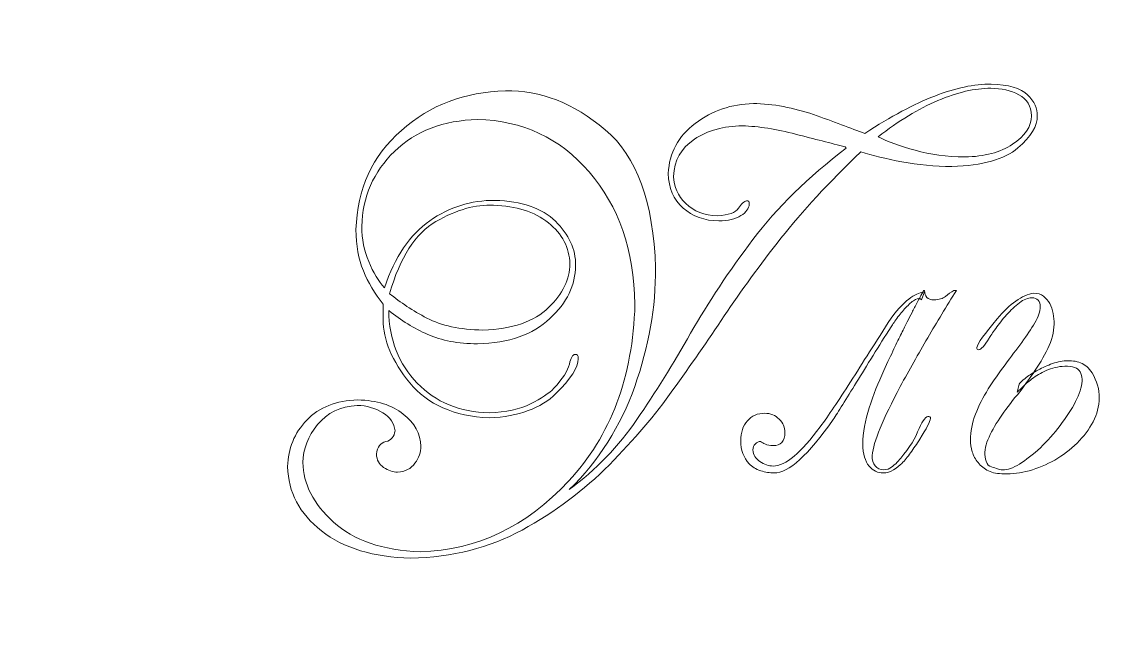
# Model space of a CAD drawing. Header units: centimetres. Extents: x -8.6 to 47.3, y -14.5 to 11.
# Drawn here: x 5.623 to 8.053, y 0.453 to 1.849 of the extents above; entities that cross this region are included whole.
import ezdxf

# ---------------------------------------------------------------- set-up
doc = ezdxf.new("R2010")
doc.units = ezdxf.units.CM
doc.header["$MEASUREMENT"] = 0
doc.layers.add('layer 1', color=7, linetype='Continuous')

msp = doc.modelspace()

# ---------------------------------------------------------------- linework, layer by layer
at = {"layer": 'layer 1', "color": 250, "lineweight": 9}
msp.add_open_spline([(-0.9235, 9.07372), (-1.85936, 10.47589), (-2.95357, 10.97911), (-4.64649, 10.98876), (-4.64649, 10.98876), (-5.4805, 10.94936), (-6.2044, 10.66889), (-6.90223, 10.13266), (-6.90223, 10.13266), (-8.16875, 9.1594), (-8.58522, 7.64583), (-8.36304, 6.04374), (-8.36304, 6.04374), (-7.92322, 2.87218), (-5.06163, 0.44993), (-0.91124, -2.08908), (-0.91124, -2.08908), (3.2342, 0.45801), (6.09106, 2.88584), (6.5247, 6.05825), (6.5247, 6.05825), (6.74376, 7.66077), (6.32434, 9.17353), (5.05592, 10.14431), (5.05592, 10.14431), (4.35705, 10.67918), (3.63261, 10.95825), (2.79853, 10.99602), (2.79853, 10.99602), (1.10538, 10.98306), (0.0118, 10.47792), (-0.92143, 9.07347), (-0.92143, 9.07347), (-0.92273, 9.07242), (-0.92277, 9.07311), (-0.9235, 9.07372)], degree=3, knots=[0, 0, 0, 0, 0.1, 0.1, 0.1, 0.1, 0.2, 0.2, 0.2, 0.2, 0.3, 0.3, 0.3, 0.3, 0.4, 0.4, 0.4, 0.4, 0.5, 0.5, 0.5, 0.5, 0.6, 0.6, 0.6, 0.6, 0.7, 0.7, 0.7, 0.7, 0.8, 0.8, 0.8, 0.8, 1, 1, 1, 1], dxfattribs=at)
at = {"layer": 'layer 1', "color": 6, "lineweight": 9}
for points, knots in [([(6.71375, 1.69251), (6.79252, 1.6945), (6.86752, 1.66526), (6.93873, 1.60498), (6.93873, 1.60498), (7.00975, 1.54471), (7.04775, 1.44087), (7.05232, 1.29326), (7.05232, 1.29326), (7.05272, 1.20494), (7.037, 1.11602), (7.00537, 1.02591), (7.00537, 1.02591), (6.97355, 0.93599), (6.92441, 0.85841), (6.85777, 0.79316), (6.85777, 0.79316), (6.91805, 0.83832), (6.96877, 0.89103), (7.01015, 0.95131), (7.01015, 0.95131), (7.05153, 1.01178), (7.09191, 1.07663), (7.13129, 1.14606), (7.13129, 1.14606), (7.17088, 1.21548), (7.21763, 1.2859), (7.27174, 1.35732), (7.27174, 1.35732), (7.32604, 1.42873), (7.39607, 1.49756), (7.482, 1.56361), (7.482, 1.56361), (7.482, 1.56361), (7.47962, 1.56659), (7.47962, 1.56659), (7.47962, 1.56659), (7.44818, 1.57435), (7.41099, 1.5839), (7.36802, 1.59504), (7.36802, 1.59504), (7.32505, 1.60638), (7.28487, 1.61254), (7.24767, 1.61374), (7.24767, 1.61374), (7.20569, 1.61334), (7.16969, 1.60319), (7.13985, 1.5835), (7.13985, 1.5835), (7.11001, 1.56361), (7.0941, 1.53556), (7.0927, 1.49955), (7.0927, 1.49955), (7.0931, 1.47667), (7.10225, 1.45619), (7.12035, 1.43868), (7.12035, 1.43868), (7.13846, 1.42098), (7.16213, 1.41163), (7.19177, 1.41083), (7.19177, 1.41083), (7.21703, 1.41242), (7.23275, 1.41819), (7.23911, 1.42774), (7.23911, 1.42774), (7.24568, 1.43749), (7.25165, 1.44326), (7.25761, 1.44465), (7.25761, 1.44465), (7.2598, 1.44465), (7.26139, 1.44405), (7.26219, 1.44306), (7.26219, 1.44306), (7.26298, 1.44186), (7.26338, 1.43987), (7.26338, 1.43709), (7.26338, 1.43709), (7.26298, 1.42734), (7.25662, 1.41879), (7.24448, 1.41123), (7.24448, 1.41123), (7.23215, 1.40367), (7.21584, 1.39969), (7.19515, 1.39929), (7.19515, 1.39929), (7.16253, 1.39969), (7.13547, 1.40944), (7.11419, 1.42834), (7.11419, 1.42834), (7.0929, 1.44743), (7.08176, 1.47349), (7.08097, 1.50651), (7.08097, 1.50651), (7.08296, 1.55266), (7.10305, 1.59026), (7.14164, 1.61931), (7.14164, 1.61931), (7.18003, 1.64815), (7.2238, 1.66307), (7.27273, 1.66386), (7.27273, 1.66386), (7.29441, 1.66386), (7.31709, 1.66168), (7.34037, 1.6571), (7.34037, 1.6571), (7.36364, 1.65272), (7.38632, 1.64676), (7.4082, 1.6392), (7.4082, 1.6392), (7.43008, 1.63144), (7.45117, 1.62388), (7.47106, 1.61632), (7.47106, 1.61632), (7.49115, 1.60876), (7.50886, 1.6022), (7.52437, 1.59683), (7.52437, 1.59683), (7.58266, 1.63502), (7.63518, 1.66307), (7.68153, 1.68097), (7.68153, 1.68097), (7.72788, 1.69907), (7.77045, 1.70803), (7.80884, 1.70803), (7.80884, 1.70803), (7.84803, 1.70683), (7.87548, 1.69888), (7.8908, 1.68376), (7.8908, 1.68376), (7.90611, 1.66884), (7.91347, 1.65292), (7.91268, 1.63621), (7.91268, 1.63621), (7.91347, 1.61374), (7.89875, 1.58947), (7.86891, 1.5638), (7.86891, 1.5638), (7.83908, 1.53814), (7.78954, 1.52422), (7.72032, 1.52183), (7.72032, 1.52183), (7.68153, 1.52223), (7.64393, 1.52581), (7.60772, 1.53257), (7.60772, 1.53257), (7.57172, 1.53934), (7.54088, 1.5469), (7.51522, 1.55505), (7.51522, 1.55505), (7.44281, 1.48602), (7.38294, 1.42098), (7.335, 1.3603), (7.335, 1.3603), (7.28725, 1.29943), (7.24468, 1.24115), (7.20709, 1.18505), (7.20709, 1.18505), (7.16969, 1.12895), (7.1311, 1.07325), (7.09151, 1.01795), (7.09151, 1.01795), (7.05192, 0.96265), (7.00398, 0.90635), (6.94808, 0.84926), (6.94808, 0.84926), (6.89099, 0.79157), (6.82554, 0.74244), (6.75154, 0.70205), (6.75154, 0.70205), (6.67754, 0.66167), (6.59399, 0.64059), (6.5007, 0.6386), (6.5007, 0.6386), (6.41635, 0.64059), (6.34931, 0.66108), (6.29938, 0.70007), (6.29938, 0.70007), (6.24945, 0.73925), (6.22399, 0.78739), (6.2228, 0.84508), (6.2228, 0.84508), (6.22359, 0.88586), (6.23792, 0.92087), (6.26596, 0.94992), (6.26596, 0.94992), (6.29401, 0.97916), (6.33241, 0.99428), (6.38094, 0.99547), (6.38094, 0.99547), (6.42371, 0.99468), (6.45793, 0.98413), (6.48359, 0.96364), (6.48359, 0.96364), (6.50925, 0.94335), (6.52238, 0.91908), (6.52318, 0.89103), (6.52318, 0.89103), (6.52318, 0.87791), (6.5186, 0.86498), (6.50985, 0.85264), (6.50985, 0.85264), (6.5009, 0.84011), (6.48777, 0.83354), (6.47066, 0.83275), (6.47066, 0.83275), (6.45992, 0.83275), (6.44937, 0.83633), (6.43923, 0.84329), (6.43923, 0.84329), (6.42908, 0.85025), (6.42371, 0.8604), (6.42292, 0.87353), (6.42292, 0.87353), (6.42491, 0.88944), (6.43187, 0.89879), (6.4442, 0.90158), (6.4442, 0.90158), (6.45634, 0.90436), (6.4633, 0.91252), (6.46489, 0.92605), (6.46489, 0.92605), (6.4637, 0.94236), (6.45455, 0.95588), (6.43724, 0.96663), (6.43724, 0.96663), (6.41993, 0.97717), (6.40084, 0.98274), (6.37975, 0.98314), (6.37975, 0.98314), (6.34175, 0.98115), (6.31192, 0.96683), (6.29043, 0.93997), (6.29043, 0.93997), (6.26875, 0.91331), (6.25781, 0.88467), (6.25741, 0.85443), (6.25741, 0.85443), (6.25781, 0.80609), (6.28068, 0.76133), (6.32624, 0.71996), (6.32624, 0.71996), (6.37159, 0.67858), (6.43684, 0.6563), (6.52198, 0.65312), (6.52198, 0.65312), (6.64949, 0.6567), (6.76069, 0.70961), (6.85598, 0.81206), (6.85598, 0.81206), (6.95127, 0.91451), (7.0012, 1.04759), (7.00577, 1.21111), (7.00577, 1.21111), (7.00338, 1.33365), (6.96917, 1.43311), (6.90273, 1.5097), (6.90273, 1.5097), (6.83629, 1.58628), (6.75234, 1.62567), (6.65109, 1.62806), (6.65109, 1.62806), (6.5737, 1.62607), (6.51124, 1.6022), (6.4637, 1.55605), (6.4637, 1.55605), (6.41615, 1.5099), (6.39149, 1.4536), (6.3899, 1.38676), (6.3899, 1.38676), (6.39029, 1.35831), (6.39566, 1.33186), (6.40581, 1.30739), (6.40581, 1.30739), (6.41576, 1.28292), (6.42769, 1.26323), (6.44122, 1.24851), (6.44122, 1.24851), (6.46429, 1.31813), (6.49811, 1.36846), (6.54307, 1.39949), (6.54307, 1.39949), (6.58783, 1.43052), (6.63676, 1.44604), (6.68968, 1.44564), (6.68968, 1.44564), (6.75055, 1.44405), (6.7963, 1.42834), (6.82654, 1.3987), (6.82654, 1.3987), (6.85697, 1.36886), (6.87209, 1.33564), (6.87209, 1.29864), (6.87209, 1.29864), (6.8717, 1.25467), (6.8524, 1.21489), (6.81401, 1.17888), (6.81401, 1.17888), (6.77581, 1.14288), (6.72151, 1.12398), (6.65109, 1.12199), (6.65109, 1.12199), (6.60692, 1.12239), (6.56933, 1.12955), (6.53869, 1.14327), (6.53869, 1.14327), (6.50786, 1.157), (6.47862, 1.1751), (6.45057, 1.19718), (6.45057, 1.19718), (6.45176, 1.13114), (6.47325, 1.07663), (6.51482, 1.03347), (6.51482, 1.03347), (6.5564, 0.9905), (6.6105, 0.96802), (6.67754, 0.96663), (6.67754, 0.96663), (6.71514, 0.96762), (6.74617, 0.97439), (6.77044, 0.98672), (6.77044, 0.98672), (6.79471, 0.99885), (6.81242, 1.01059), (6.82316, 1.02193), (6.82316, 1.02193), (6.84305, 1.04361), (6.85459, 1.06171), (6.85797, 1.07604), (6.85797, 1.07604), (6.86115, 1.09036), (6.86553, 1.09772), (6.8711, 1.09812), (6.8711, 1.09812), (6.87349, 1.09812), (6.87508, 1.09752), (6.87627, 1.09613), (6.87627, 1.09613), (6.87746, 1.09474), (6.87806, 1.09215), (6.87806, 1.08817), (6.87806, 1.08817), (6.87806, 1.06927), (6.86135, 1.04301), (6.82773, 1.00999), (6.82773, 1.00999), (6.79411, 0.97677), (6.74398, 0.95847), (6.67754, 0.95489), (6.67754, 0.95489), (6.59797, 0.95887), (6.5381, 0.98513), (6.49811, 1.03406), (6.49811, 1.03406), (6.45813, 1.083), (6.43804, 1.13074), (6.43804, 1.17689), (6.43804, 1.17689), (6.43804, 1.17689), (6.43804, 1.21131), (6.43804, 1.21131), (6.43804, 1.21131), (6.41894, 1.23538), (6.40422, 1.26064), (6.39348, 1.2869), (6.39348, 1.2869), (6.38273, 1.31336), (6.37716, 1.34419), (6.37677, 1.3796), (6.37677, 1.3796), (6.37995, 1.4713), (6.41397, 1.5459), (6.47921, 1.60339), (6.47921, 1.60339), (6.54426, 1.66088), (6.62244, 1.69052), (6.71375, 1.69251)], [0, 0, 0, 0, 0.0105263, 0.0105263, 0.0105263, 0.0105263, 0.0210526, 0.0210526, 0.0210526, 0.0210526, 0.0315789, 0.0315789, 0.0315789, 0.0315789, 0.0421053, 0.0421053, 0.0421053, 0.0421053, 0.0526316, 0.0526316, 0.0526316, 0.0526316, 0.0631579, 0.0631579, 0.0631579, 0.0631579, 0.0736842, 0.0736842, 0.0736842, 0.0736842, 0.0842105, 0.0842105, 0.0842105, 0.0842105, 0.0947368, 0.0947368, 0.0947368, 0.0947368, 0.1052632, 0.1052632, 0.1052632, 0.1052632, 0.1157895, 0.1157895, 0.1157895, 0.1157895, 0.1263158, 0.1263158, 0.1263158, 0.1263158, 0.1368421, 0.1368421, 0.1368421, 0.1368421, 0.1473684, 0.1473684, 0.1473684, 0.1473684, 0.1578947, 0.1578947, 0.1578947, 0.1578947, 0.1684211, 0.1684211, 0.1684211, 0.1684211, 0.1789474, 0.1789474, 0.1789474, 0.1789474, 0.1894737, 0.1894737, 0.1894737, 0.1894737, 0.2, 0.2, 0.2, 0.2, 0.2105263, 0.2105263, 0.2105263, 0.2105263, 0.2210526, 0.2210526, 0.2210526, 0.2210526, 0.2315789, 0.2315789, 0.2315789, 0.2315789, 0.2421053, 0.2421053, 0.2421053, 0.2421053, 0.2526316, 0.2526316, 0.2526316, 0.2526316, 0.2631579, 0.2631579, 0.2631579, 0.2631579, 0.2736842, 0.2736842, 0.2736842, 0.2736842, 0.2842105, 0.2842105, 0.2842105, 0.2842105, 0.2947368, 0.2947368, 0.2947368, 0.2947368, 0.3052632, 0.3052632, 0.3052632, 0.3052632, 0.3157895, 0.3157895, 0.3157895, 0.3157895, 0.3263158, 0.3263158, 0.3263158, 0.3263158, 0.3368421, 0.3368421, 0.3368421, 0.3368421, 0.3473684, 0.3473684, 0.3473684, 0.3473684, 0.3578947, 0.3578947, 0.3578947, 0.3578947, 0.3684211, 0.3684211, 0.3684211, 0.3684211, 0.3789474, 0.3789474, 0.3789474, 0.3789474, 0.3894737, 0.3894737, 0.3894737, 0.3894737, 0.4, 0.4, 0.4, 0.4, 0.4105263, 0.4105263, 0.4105263, 0.4105263, 0.4210526, 0.4210526, 0.4210526, 0.4210526, 0.4315789, 0.4315789, 0.4315789, 0.4315789, 0.4421053, 0.4421053, 0.4421053, 0.4421053, 0.4526316, 0.4526316, 0.4526316, 0.4526316, 0.4631579, 0.4631579, 0.4631579, 0.4631579, 0.4736842, 0.4736842, 0.4736842, 0.4736842, 0.4842105, 0.4842105, 0.4842105, 0.4842105, 0.4947368, 0.4947368, 0.4947368, 0.4947368, 0.5052632, 0.5052632, 0.5052632, 0.5052632, 0.5157895, 0.5157895, 0.5157895, 0.5157895, 0.5263158, 0.5263158, 0.5263158, 0.5263158, 0.5368421, 0.5368421, 0.5368421, 0.5368421, 0.5473684, 0.5473684, 0.5473684, 0.5473684, 0.5578947, 0.5578947, 0.5578947, 0.5578947, 0.5684211, 0.5684211, 0.5684211, 0.5684211, 0.5789474, 0.5789474, 0.5789474, 0.5789474, 0.5894737, 0.5894737, 0.5894737, 0.5894737, 0.6, 0.6, 0.6, 0.6, 0.6105263, 0.6105263, 0.6105263, 0.6105263, 0.6210526, 0.6210526, 0.6210526, 0.6210526, 0.6315789, 0.6315789, 0.6315789, 0.6315789, 0.6421053, 0.6421053, 0.6421053, 0.6421053, 0.6526316, 0.6526316, 0.6526316, 0.6526316, 0.6631579, 0.6631579, 0.6631579, 0.6631579, 0.6736842, 0.6736842, 0.6736842, 0.6736842, 0.6842105, 0.6842105, 0.6842105, 0.6842105, 0.6947368, 0.6947368, 0.6947368, 0.6947368, 0.7052632, 0.7052632, 0.7052632, 0.7052632, 0.7157895, 0.7157895, 0.7157895, 0.7157895, 0.7263158, 0.7263158, 0.7263158, 0.7263158, 0.7368421, 0.7368421, 0.7368421, 0.7368421, 0.7473684, 0.7473684, 0.7473684, 0.7473684, 0.7578947, 0.7578947, 0.7578947, 0.7578947, 0.7684211, 0.7684211, 0.7684211, 0.7684211, 0.7789474, 0.7789474, 0.7789474, 0.7789474, 0.7894737, 0.7894737, 0.7894737, 0.7894737, 0.8, 0.8, 0.8, 0.8, 0.8105263, 0.8105263, 0.8105263, 0.8105263, 0.8210526, 0.8210526, 0.8210526, 0.8210526, 0.8315789, 0.8315789, 0.8315789, 0.8315789, 0.8421053, 0.8421053, 0.8421053, 0.8421053, 0.8526316, 0.8526316, 0.8526316, 0.8526316, 0.8631579, 0.8631579, 0.8631579, 0.8631579, 0.8736842, 0.8736842, 0.8736842, 0.8736842, 0.8842105, 0.8842105, 0.8842105, 0.8842105, 0.8947368, 0.8947368, 0.8947368, 0.8947368, 0.9052632, 0.9052632, 0.9052632, 0.9052632, 0.9157895, 0.9157895, 0.9157895, 0.9157895, 0.9263158, 0.9263158, 0.9263158, 0.9263158, 0.9368421, 0.9368421, 0.9368421, 0.9368421, 0.9473684, 0.9473684, 0.9473684, 0.9473684, 0.9578947, 0.9578947, 0.9578947, 0.9578947, 0.9684211, 0.9684211, 0.9684211, 0.9684211, 0.9789474, 0.9789474, 0.9789474, 0.9789474, 1, 1, 1, 1]), ([(7.80784, 1.69848), (7.77224, 1.69848), (7.73245, 1.68933), (7.68869, 1.67083), (7.68869, 1.67083), (7.64512, 1.65233), (7.60016, 1.62507), (7.55381, 1.58887), (7.55381, 1.58887), (7.57629, 1.57813), (7.60434, 1.56798), (7.63776, 1.55863), (7.63776, 1.55863), (7.67118, 1.54928), (7.70838, 1.54431), (7.74976, 1.54351), (7.74976, 1.54351), (7.79352, 1.54431), (7.82933, 1.55386), (7.85718, 1.57216), (7.85718, 1.57216), (7.88503, 1.59046), (7.89915, 1.61194), (7.89995, 1.63661), (7.89995, 1.63661), (7.89915, 1.65829), (7.8898, 1.67401), (7.8715, 1.68376), (7.8715, 1.68376), (7.8532, 1.6935), (7.83211, 1.69848), (7.80784, 1.69848)], [0, 0, 0, 0, 0.1111111, 0.1111111, 0.1111111, 0.1111111, 0.2222222, 0.2222222, 0.2222222, 0.2222222, 0.3333333, 0.3333333, 0.3333333, 0.3333333, 0.4444444, 0.4444444, 0.4444444, 0.4444444, 0.5555556, 0.5555556, 0.5555556, 0.5555556, 0.6666667, 0.6666667, 0.6666667, 0.6666667, 0.7777778, 0.7777778, 0.7777778, 0.7777778, 1, 1, 1, 1]), ([(6.68709, 1.4345), (6.64671, 1.43689), (6.60334, 1.42456), (6.55699, 1.3977), (6.55699, 1.3977), (6.51084, 1.37104), (6.47603, 1.31674), (6.45276, 1.23518), (6.45276, 1.23518), (6.47683, 1.21548), (6.50487, 1.19698), (6.5369, 1.18008), (6.5369, 1.18008), (6.56893, 1.16317), (6.6111, 1.15421), (6.66322, 1.15302), (6.66322, 1.15302), (6.72966, 1.15541), (6.7788, 1.17232), (6.81082, 1.20375), (6.81082, 1.20375), (6.84285, 1.23518), (6.85896, 1.268), (6.85896, 1.30222), (6.85896, 1.30222), (6.85817, 1.33922), (6.84206, 1.37005), (6.81062, 1.39511), (6.81062, 1.39511), (6.77919, 1.42018), (6.73802, 1.43331), (6.68709, 1.4345)], [0, 0, 0, 0, 0.1111111, 0.1111111, 0.1111111, 0.1111111, 0.2222222, 0.2222222, 0.2222222, 0.2222222, 0.3333333, 0.3333333, 0.3333333, 0.3333333, 0.4444444, 0.4444444, 0.4444444, 0.4444444, 0.5555556, 0.5555556, 0.5555556, 0.5555556, 0.6666667, 0.6666667, 0.6666667, 0.6666667, 0.7777778, 0.7777778, 0.7777778, 0.7777778, 1, 1, 1, 1]), ([(7.56674, 1.06171), (7.57549, 1.08081), (7.58325, 1.09692), (7.58962, 1.11045), (7.58962, 1.11045), (7.59598, 1.12378), (7.60175, 1.13552), (7.60653, 1.14546), (7.60653, 1.14546), (7.6115, 1.15541), (7.61568, 1.16396), (7.61946, 1.17132), (7.61946, 1.17132), (7.62304, 1.17868), (7.62682, 1.18604), (7.6304, 1.19301), (7.6304, 1.19301), (7.63418, 1.19997), (7.63796, 1.20733), (7.64213, 1.21509), (7.64213, 1.21509), (7.64611, 1.22284), (7.65089, 1.232), (7.65646, 1.24254), (7.65646, 1.24254), (7.65646, 1.24254), (7.65864, 1.24254), (7.65864, 1.24254), (7.65864, 1.24254), (7.65864, 1.23597), (7.66043, 1.2306), (7.66362, 1.22682), (7.66362, 1.22682), (7.667, 1.22284), (7.67257, 1.22105), (7.68033, 1.22105), (7.68033, 1.22105), (7.69127, 1.22145), (7.69982, 1.22404), (7.70599, 1.22881), (7.70599, 1.22881), (7.71216, 1.23379), (7.71832, 1.23836), (7.72469, 1.24254), (7.72469, 1.24254), (7.72469, 1.24254), (7.73046, 1.24254), (7.73046, 1.24254), (7.73046, 1.24254), (7.70818, 1.20713), (7.68669, 1.17132), (7.66581, 1.13532), (7.66581, 1.13532), (7.64472, 1.09931), (7.62423, 1.06291), (7.60394, 1.02591), (7.60394, 1.02591), (7.56475, 0.9527), (7.54347, 0.90098), (7.54048, 0.87055), (7.54048, 0.87055), (7.54048, 0.8604), (7.54267, 0.85244), (7.54744, 0.84667), (7.54744, 0.84667), (7.55202, 0.84091), (7.55858, 0.83792), (7.56674, 0.83792), (7.56674, 0.83792), (7.5737, 0.83832), (7.57947, 0.84011), (7.58385, 0.84349), (7.58385, 0.84349), (7.58822, 0.84667), (7.5926, 0.85065), (7.59698, 0.85483), (7.59698, 0.85483), (7.61906, 0.8793), (7.63438, 0.90217), (7.64293, 0.92366), (7.64293, 0.92366), (7.65228, 0.94494), (7.65984, 0.95668), (7.66581, 0.95847), (7.66581, 0.95847), (7.66998, 0.95847), (7.67217, 0.95708), (7.67217, 0.9539), (7.67217, 0.9539), (7.67098, 0.94654), (7.66302, 0.93102), (7.6483, 0.90735), (7.6483, 0.90735), (7.64094, 0.89601), (7.63378, 0.88566), (7.62721, 0.87631), (7.62721, 0.87631), (7.62065, 0.86716), (7.61408, 0.85921), (7.60752, 0.85244), (7.60752, 0.85244), (7.60275, 0.84747), (7.59658, 0.8427), (7.58902, 0.83812), (7.58902, 0.83812), (7.58146, 0.83354), (7.5737, 0.83116), (7.56555, 0.83076), (7.56555, 0.83076), (7.55301, 0.83076), (7.54247, 0.83593), (7.53352, 0.84648), (7.53352, 0.84648), (7.52457, 0.85702), (7.51979, 0.87353), (7.5194, 0.89601), (7.5194, 0.89601), (7.51979, 0.92167), (7.52477, 0.94892), (7.53392, 0.97777), (7.53392, 0.97777), (7.54327, 1.00661), (7.55421, 1.03446), (7.56674, 1.06171)], [0, 0, 0, 0, 0.03125, 0.03125, 0.03125, 0.03125, 0.0625, 0.0625, 0.0625, 0.0625, 0.09375, 0.09375, 0.09375, 0.09375, 0.125, 0.125, 0.125, 0.125, 0.15625, 0.15625, 0.15625, 0.15625, 0.1875, 0.1875, 0.1875, 0.1875, 0.21875, 0.21875, 0.21875, 0.21875, 0.25, 0.25, 0.25, 0.25, 0.28125, 0.28125, 0.28125, 0.28125, 0.3125, 0.3125, 0.3125, 0.3125, 0.34375, 0.34375, 0.34375, 0.34375, 0.375, 0.375, 0.375, 0.375, 0.40625, 0.40625, 0.40625, 0.40625, 0.4375, 0.4375, 0.4375, 0.4375, 0.46875, 0.46875, 0.46875, 0.46875, 0.5, 0.5, 0.5, 0.5, 0.53125, 0.53125, 0.53125, 0.53125, 0.5625, 0.5625, 0.5625, 0.5625, 0.59375, 0.59375, 0.59375, 0.59375, 0.625, 0.625, 0.625, 0.625, 0.65625, 0.65625, 0.65625, 0.65625, 0.6875, 0.6875, 0.6875, 0.6875, 0.71875, 0.71875, 0.71875, 0.71875, 0.75, 0.75, 0.75, 0.75, 0.78125, 0.78125, 0.78125, 0.78125, 0.8125, 0.8125, 0.8125, 0.8125, 0.84375, 0.84375, 0.84375, 0.84375, 0.875, 0.875, 0.875, 0.875, 0.90625, 0.90625, 0.90625, 0.90625, 0.9375, 0.9375, 0.9375, 0.9375, 1, 1, 1, 1]), ([(7.31729, 0.84648), (7.34514, 0.84648), (7.38054, 0.87612), (7.42331, 0.9352), (7.42331, 0.9352), (7.44201, 0.96006), (7.46469, 0.99368), (7.49174, 1.03625), (7.49174, 1.03625), (7.5188, 1.07882), (7.54923, 1.12676), (7.58305, 1.18008), (7.58305, 1.18008), (7.60036, 1.20255), (7.61548, 1.21807), (7.62781, 1.22643), (7.62781, 1.22643), (7.64034, 1.23478), (7.65049, 1.23896), (7.65864, 1.23896), (7.65864, 1.23896), (7.65864, 1.23896), (7.65168, 1.22105), (7.65168, 1.22105), (7.65168, 1.22105), (7.6487, 1.22483), (7.64412, 1.22523), (7.63796, 1.22185), (7.63796, 1.22185), (7.63199, 1.21847), (7.62562, 1.2133), (7.61886, 1.20633), (7.61886, 1.20633), (7.6121, 1.19937), (7.60533, 1.19141), (7.59877, 1.18266), (7.59877, 1.18266), (7.5922, 1.17391), (7.58683, 1.16655), (7.58305, 1.16018), (7.58305, 1.16018), (7.56933, 1.1389), (7.5558, 1.11721), (7.54247, 1.09573), (7.54247, 1.09573), (7.52914, 1.07405), (7.51661, 1.05396), (7.50507, 1.03526), (7.50507, 1.03526), (7.49373, 1.01656), (7.48339, 0.99985), (7.47424, 0.98493), (7.47424, 0.98493), (7.46509, 0.97021), (7.45813, 0.95907), (7.45295, 0.95171), (7.45295, 0.95171), (7.39706, 0.87114), (7.3525, 0.83076), (7.31947, 0.83076), (7.31947, 0.83076), (7.31012, 0.83076), (7.30018, 0.83255), (7.28924, 0.83593), (7.28924, 0.83593), (7.2783, 0.83951), (7.26954, 0.84449), (7.26298, 0.85125), (7.26298, 0.85125), (7.25065, 0.86557), (7.24428, 0.88288), (7.24428, 0.90297), (7.24428, 0.90297), (7.24428, 0.92207), (7.24925, 0.93719), (7.2592, 0.94852), (7.2592, 0.94852), (7.26915, 0.95986), (7.28228, 0.96543), (7.29859, 0.96543), (7.29859, 0.96543), (7.31132, 0.96543), (7.32226, 0.96106), (7.33081, 0.9523), (7.33081, 0.9523), (7.33957, 0.94355), (7.34394, 0.93361), (7.34394, 0.92227), (7.34394, 0.92227), (7.34394, 0.91212), (7.34156, 0.90476), (7.33678, 0.89979), (7.33678, 0.89979), (7.33181, 0.89501), (7.32564, 0.89263), (7.31788, 0.89263), (7.31788, 0.89263), (7.30993, 0.89263), (7.30396, 0.89362), (7.29978, 0.89581), (7.29978, 0.89581), (7.2954, 0.898), (7.29182, 0.89999), (7.28864, 0.90198), (7.28864, 0.90198), (7.28486, 0.90198), (7.28088, 0.89999), (7.2773, 0.89641), (7.2773, 0.89641), (7.27352, 0.89263), (7.27173, 0.88805), (7.27173, 0.88268), (7.27173, 0.88268), (7.27173, 0.87731), (7.27312, 0.87234), (7.27611, 0.86776), (7.27611, 0.86776), (7.27909, 0.86338), (7.28287, 0.8596), (7.28745, 0.85642), (7.28745, 0.85642), (7.29222, 0.85324), (7.29719, 0.85085), (7.30237, 0.84906), (7.30237, 0.84906), (7.30754, 0.84747), (7.31251, 0.84648), (7.31729, 0.84648)], [0, 0, 0, 0, 0.030303, 0.030303, 0.030303, 0.030303, 0.0606061, 0.0606061, 0.0606061, 0.0606061, 0.0909091, 0.0909091, 0.0909091, 0.0909091, 0.1212121, 0.1212121, 0.1212121, 0.1212121, 0.1515152, 0.1515152, 0.1515152, 0.1515152, 0.1818182, 0.1818182, 0.1818182, 0.1818182, 0.2121212, 0.2121212, 0.2121212, 0.2121212, 0.2424242, 0.2424242, 0.2424242, 0.2424242, 0.2727273, 0.2727273, 0.2727273, 0.2727273, 0.3030303, 0.3030303, 0.3030303, 0.3030303, 0.3333333, 0.3333333, 0.3333333, 0.3333333, 0.3636364, 0.3636364, 0.3636364, 0.3636364, 0.3939394, 0.3939394, 0.3939394, 0.3939394, 0.4242424, 0.4242424, 0.4242424, 0.4242424, 0.4545455, 0.4545455, 0.4545455, 0.4545455, 0.4848485, 0.4848485, 0.4848485, 0.4848485, 0.5151515, 0.5151515, 0.5151515, 0.5151515, 0.5454545, 0.5454545, 0.5454545, 0.5454545, 0.5757576, 0.5757576, 0.5757576, 0.5757576, 0.6060606, 0.6060606, 0.6060606, 0.6060606, 0.6363636, 0.6363636, 0.6363636, 0.6363636, 0.6666667, 0.6666667, 0.6666667, 0.6666667, 0.6969697, 0.6969697, 0.6969697, 0.6969697, 0.7272727, 0.7272727, 0.7272727, 0.7272727, 0.7575758, 0.7575758, 0.7575758, 0.7575758, 0.7878788, 0.7878788, 0.7878788, 0.7878788, 0.8181818, 0.8181818, 0.8181818, 0.8181818, 0.8484848, 0.8484848, 0.8484848, 0.8484848, 0.8787879, 0.8787879, 0.8787879, 0.8787879, 0.9090909, 0.9090909, 0.9090909, 0.9090909, 0.9393939, 0.9393939, 0.9393939, 0.9393939, 1, 1, 1, 1]), ([(7.82515, 0.83971), (7.83331, 0.83613), (7.84385, 0.83713), (7.85678, 0.8427), (7.85678, 0.8427), (7.87031, 0.84846), (7.88523, 0.85821), (7.90154, 0.87174), (7.90154, 0.87174), (7.91805, 0.88527), (7.93356, 0.90078), (7.94829, 0.91809), (7.94829, 0.91809), (7.9632, 0.9354), (7.97613, 0.9533), (7.98767, 0.9718), (7.98767, 0.9718), (7.99921, 0.9901), (8.00697, 1.00681), (8.01095, 1.02173), (8.01095, 1.02173), (8.01512, 1.03685), (8.01453, 1.04898), (8.00955, 1.05853), (8.00955, 1.05853), (8.00458, 1.06808), (7.99284, 1.07246), (7.97454, 1.07166), (7.97454, 1.07166), (7.95943, 1.07086), (7.9457, 1.06768), (7.93317, 1.06211), (7.93317, 1.06211), (7.92063, 1.05634), (7.90989, 1.05018), (7.90074, 1.04301), (7.90074, 1.04301), (7.89159, 1.03605), (7.88423, 1.02969), (7.87866, 1.02352), (7.87866, 1.02352), (7.87289, 1.01755), (7.86911, 1.01417), (7.86712, 1.01337), (7.86712, 1.01337), (7.86712, 1.01337), (7.8719, 1.03088), (7.8719, 1.03088), (7.8719, 1.03088), (7.87369, 1.03386), (7.87826, 1.03824), (7.88523, 1.04401), (7.88523, 1.04401), (7.89219, 1.04958), (7.90074, 1.05515), (7.91069, 1.06092), (7.91069, 1.06092), (7.92044, 1.06649), (7.93138, 1.07146), (7.94291, 1.07604), (7.94291, 1.07604), (7.95465, 1.08041), (7.96619, 1.0832), (7.97753, 1.08379), (7.97753, 1.08379), (7.98907, 1.08459), (8.00001, 1.0832), (8.01015, 1.07922), (8.01015, 1.07922), (8.0205, 1.07524), (8.02925, 1.06768), (8.03621, 1.05654), (8.03621, 1.05654), (8.04735, 1.03784), (8.05292, 1.01914), (8.05252, 1.00025), (8.05252, 1.00025), (8.05212, 0.98135), (8.04755, 0.96344), (8.0388, 0.94634), (8.0388, 0.94634), (8.03004, 0.92923), (8.01811, 0.91331), (8.00259, 0.8982), (8.00259, 0.8982), (7.98727, 0.88328), (7.97037, 0.87055), (7.95206, 0.86), (7.95206, 0.86), (7.93356, 0.84966), (7.91447, 0.8415), (7.89458, 0.83593), (7.89458, 0.83593), (7.87468, 0.83036), (7.85598, 0.82798), (7.83808, 0.82917), (7.83808, 0.82917), (7.82396, 0.82877), (7.81222, 0.83096), (7.80267, 0.83553), (7.80267, 0.83553), (7.79312, 0.84031), (7.78536, 0.84648), (7.7794, 0.85403), (7.7794, 0.85403), (7.77323, 0.86159), (7.76885, 0.86975), (7.76627, 0.8787), (7.76627, 0.8787), (7.76348, 0.88765), (7.76209, 0.89641), (7.76209, 0.90496), (7.76209, 0.90496), (7.76209, 0.92445), (7.76587, 0.94375), (7.77343, 0.96325), (7.77343, 0.96325), (7.78099, 0.98274), (7.79074, 1.00164), (7.80227, 1.02034), (7.80227, 1.02034), (7.81401, 1.03904), (7.82654, 1.05714), (7.84007, 1.07484), (7.84007, 1.07484), (7.8534, 1.09255), (7.86593, 1.10926), (7.87767, 1.12517), (7.87767, 1.12517), (7.8892, 1.14128), (7.89915, 1.15601), (7.90711, 1.16953), (7.90711, 1.16953), (7.91506, 1.18306), (7.91924, 1.19519), (7.91964, 1.20574), (7.91964, 1.20574), (7.91964, 1.2119), (7.91805, 1.21688), (7.91467, 1.22046), (7.91467, 1.22046), (7.91148, 1.22424), (7.90671, 1.22603), (7.90034, 1.22603), (7.90034, 1.22603), (7.89179, 1.22603), (7.88244, 1.22225), (7.87249, 1.21449), (7.87249, 1.21449), (7.86235, 1.20673), (7.8528, 1.19758), (7.84365, 1.18744), (7.84365, 1.18744), (7.8345, 1.17709), (7.82634, 1.16675), (7.81918, 1.1568), (7.81918, 1.1568), (7.81182, 1.14666), (7.80705, 1.1393), (7.80426, 1.13452), (7.80426, 1.13452), (7.79412, 1.11781), (7.78636, 1.10926), (7.78099, 1.10886), (7.78099, 1.10886), (7.77781, 1.10886), (7.77621, 1.11045), (7.77621, 1.11363), (7.77621, 1.11363), (7.7786, 1.12338), (7.79392, 1.14487), (7.82236, 1.17828), (7.82236, 1.17828), (7.85061, 1.2125), (7.87826, 1.232), (7.90512, 1.23657), (7.90512, 1.23657), (7.91367, 1.23617), (7.92083, 1.23379), (7.9266, 1.22961), (7.9266, 1.22961), (7.93257, 1.22523), (7.93715, 1.21986), (7.94073, 1.2129), (7.94073, 1.2129), (7.94431, 1.20613), (7.94669, 1.19877), (7.94829, 1.19062), (7.94829, 1.19062), (7.94988, 1.18246), (7.95067, 1.17451), (7.95067, 1.16655), (7.95067, 1.16655), (7.95027, 1.14845), (7.9455, 1.12995), (7.93635, 1.11125), (7.93635, 1.11125), (7.9272, 1.09255), (7.91626, 1.07405), (7.90333, 1.05535), (7.90333, 1.05535), (7.8906, 1.03665), (7.87687, 1.01835), (7.86255, 1.00064), (7.86255, 1.00064), (7.84823, 0.98274), (7.83549, 0.96523), (7.82435, 0.94833), (7.82435, 0.94833), (7.81321, 0.93142), (7.80486, 0.9153), (7.79929, 0.89999), (7.79929, 0.89999), (7.79372, 0.88467), (7.79292, 0.87035), (7.7973, 0.85722), (7.7973, 0.85722), (7.79989, 0.84986), (7.80386, 0.84548), (7.80924, 0.84429), (7.80924, 0.84429), (7.81441, 0.84309), (7.81978, 0.8417), (7.82515, 0.83971)], [0, 0, 0, 0, 0.0175439, 0.0175439, 0.0175439, 0.0175439, 0.0350877, 0.0350877, 0.0350877, 0.0350877, 0.0526316, 0.0526316, 0.0526316, 0.0526316, 0.0701754, 0.0701754, 0.0701754, 0.0701754, 0.0877193, 0.0877193, 0.0877193, 0.0877193, 0.1052632, 0.1052632, 0.1052632, 0.1052632, 0.122807, 0.122807, 0.122807, 0.122807, 0.1403509, 0.1403509, 0.1403509, 0.1403509, 0.1578947, 0.1578947, 0.1578947, 0.1578947, 0.1754386, 0.1754386, 0.1754386, 0.1754386, 0.1929825, 0.1929825, 0.1929825, 0.1929825, 0.2105263, 0.2105263, 0.2105263, 0.2105263, 0.2280702, 0.2280702, 0.2280702, 0.2280702, 0.245614, 0.245614, 0.245614, 0.245614, 0.2631579, 0.2631579, 0.2631579, 0.2631579, 0.2807018, 0.2807018, 0.2807018, 0.2807018, 0.2982456, 0.2982456, 0.2982456, 0.2982456, 0.3157895, 0.3157895, 0.3157895, 0.3157895, 0.3333333, 0.3333333, 0.3333333, 0.3333333, 0.3508772, 0.3508772, 0.3508772, 0.3508772, 0.3684211, 0.3684211, 0.3684211, 0.3684211, 0.3859649, 0.3859649, 0.3859649, 0.3859649, 0.4035088, 0.4035088, 0.4035088, 0.4035088, 0.4210526, 0.4210526, 0.4210526, 0.4210526, 0.4385965, 0.4385965, 0.4385965, 0.4385965, 0.4561404, 0.4561404, 0.4561404, 0.4561404, 0.4736842, 0.4736842, 0.4736842, 0.4736842, 0.4912281, 0.4912281, 0.4912281, 0.4912281, 0.5087719, 0.5087719, 0.5087719, 0.5087719, 0.5263158, 0.5263158, 0.5263158, 0.5263158, 0.5438596, 0.5438596, 0.5438596, 0.5438596, 0.5614035, 0.5614035, 0.5614035, 0.5614035, 0.5789474, 0.5789474, 0.5789474, 0.5789474, 0.5964912, 0.5964912, 0.5964912, 0.5964912, 0.6140351, 0.6140351, 0.6140351, 0.6140351, 0.6315789, 0.6315789, 0.6315789, 0.6315789, 0.6491228, 0.6491228, 0.6491228, 0.6491228, 0.6666667, 0.6666667, 0.6666667, 0.6666667, 0.6842105, 0.6842105, 0.6842105, 0.6842105, 0.7017544, 0.7017544, 0.7017544, 0.7017544, 0.7192982, 0.7192982, 0.7192982, 0.7192982, 0.7368421, 0.7368421, 0.7368421, 0.7368421, 0.754386, 0.754386, 0.754386, 0.754386, 0.7719298, 0.7719298, 0.7719298, 0.7719298, 0.7894737, 0.7894737, 0.7894737, 0.7894737, 0.8070175, 0.8070175, 0.8070175, 0.8070175, 0.8245614, 0.8245614, 0.8245614, 0.8245614, 0.8421053, 0.8421053, 0.8421053, 0.8421053, 0.8596491, 0.8596491, 0.8596491, 0.8596491, 0.877193, 0.877193, 0.877193, 0.877193, 0.8947368, 0.8947368, 0.8947368, 0.8947368, 0.9122807, 0.9122807, 0.9122807, 0.9122807, 0.9298246, 0.9298246, 0.9298246, 0.9298246, 0.9473684, 0.9473684, 0.9473684, 0.9473684, 0.9649123, 0.9649123, 0.9649123, 0.9649123, 1, 1, 1, 1])]:
    msp.add_open_spline(points, degree=3, knots=knots, dxfattribs=at)

doc.saveas('drawing.dxf')
